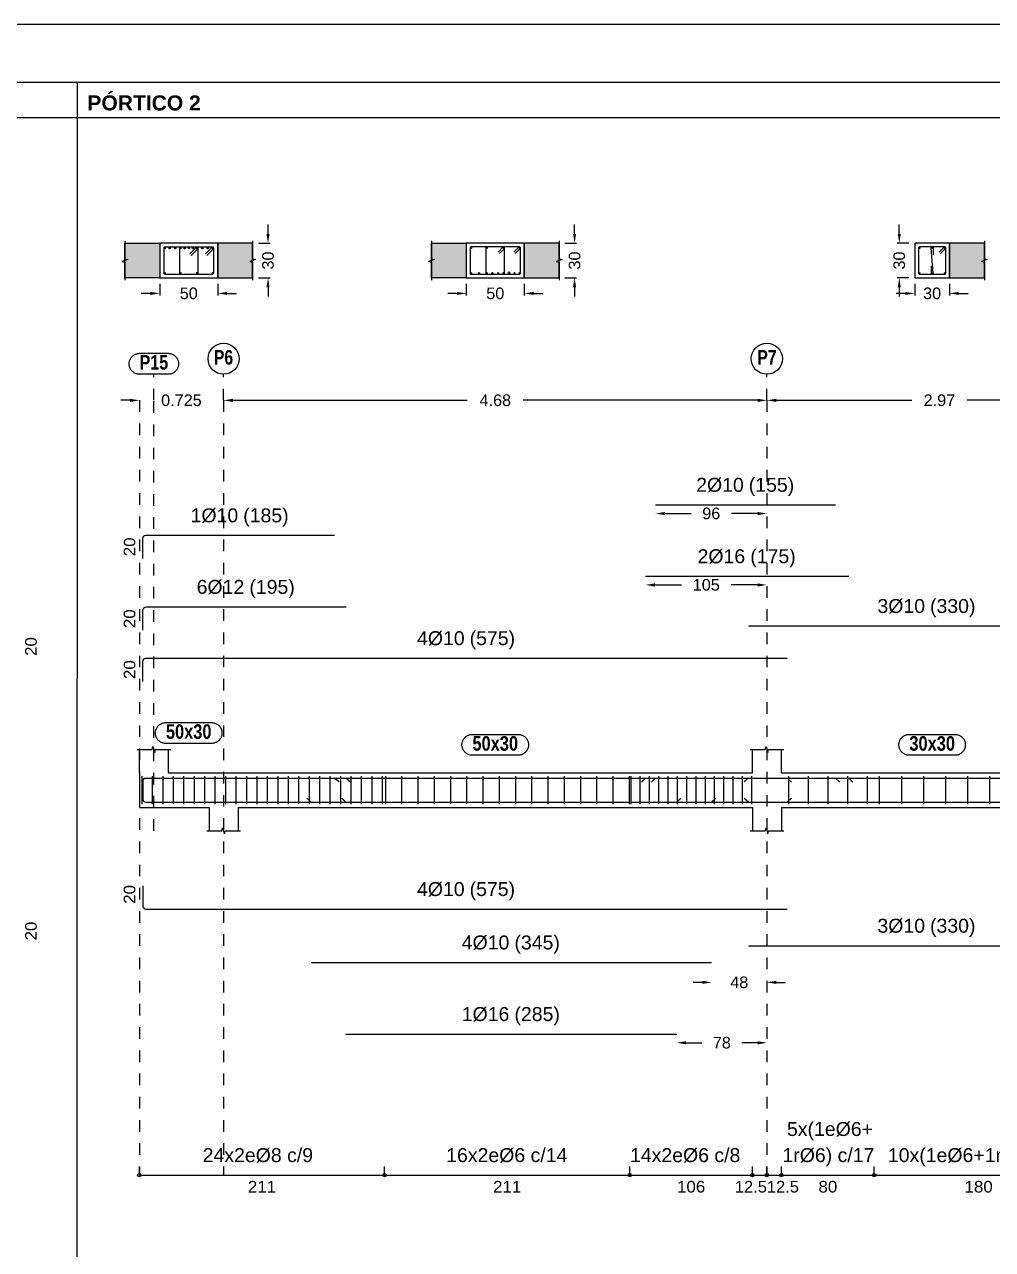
# Model space of a CAD drawing. Extents: x 2455 to 9764, y -806 to 181.
# Drawn here: x 4895.89 to 4904.23, y -489.16 to -478.61 of the extents above; entities that cross this region are included whole.
import ezdxf
from ezdxf.enums import TextEntityAlignment as Align

# ---------------------------------------------------------------- set-up
doc = ezdxf.new("R2010")
doc.units = 0
doc.header["$LTSCALE"] = 0.2
doc.header["$MEASUREMENT"] = 0
doc.linetypes.add('CYPE_RAYAPUNTO', pattern=[0.4125, 0.2025, -0.105, 0, -0.105])
doc.linetypes.add('PUNTOS2', pattern=[0.125, 0, -0.125])
doc.layers.add('01_cartela', color=6, linetype='CONTINUOUS', plot=False)
for name, color, linetype in [('01_cotas', 4, 'CONTINUOUS'), ('01_parcela', 7, 'CONTINUOUS'), ('01_primera', 5, 'CONTINUOUS'), ('01_texto cartela', 4, 'CONTINUOUS'), ('ALZ_CONT_NUDOS', 5, 'CONTINUOUS'), ('ALZ_CONT_VIG_HORMIGON', 5, 'CONTINUOUS'), ('ALZ_COT_COT_LIN_APOYOS', 120, 'CYPE_RAYAPUNTO'), ('ALZ_REF_REF_REFERENCIA', 3, 'CONTINUOUS'), ('ALZ_REF_TEXTO_REF_NOMBRE', 3, 'CONTINUOUS'), ('ARM_LONGITUDINAL_Ø10', 4, 'CONTINUOUS'), ('ARM_LONGITUDINAL_Ø12', 4, 'CONTINUOUS'), ('ARM_LONGITUDINAL_Ø16', 4, 'CONTINUOUS'), ('ARM_TRANSVERSAL_Ø6', 4, 'CONTINUOUS'), ('ARM_TRANSVERSAL_Ø8', 4, 'CONTINUOUS'), ('SEC_CONT_FORJADOS_SECCION', 8, 'CONTINUOUS'), ('SEC_CONT_VIG_HORMIGON_SECCION', 2, 'CONTINUOUS'), ('UNI_CORTANTES', 3, 'CONTINUOUS')]:
    doc.layers.add(name, color=color, linetype=linetype)
doc.layers.add('VIG_CARAS', color=5, linetype='CONTINUOUS', lineweight=9)
doc.styles.add('BERNARDO', font='GOTHICB.TTF')
doc.styles.add('CYPETXT_0.15', font='arial.ttf', dxfattribs={"height": 0.1})
doc.styles.add('Estilo1', font='swissel.ttf')
doc.styles.add('NIEVES2', font='sanss___.ttf')
doc.styles.add('NIEVES3', font='swisseb.ttf')
doc.styles.add('ROMANS', font='romans')
doc.dimstyles.new('DECIMAL-50', dxfattribs={"dimtxt": 0.08, "dimasz": 0.15, "dimexe": 0.05, "dimexo": 0.05, "dimgap": 0.09, "dimtad": 0, "dimzin": 0, "dimdsep": 46, "dimtxsty": 'ROMANS', "dimblk": 'DOTSMALL', "dimcen": 0.09, "dimclrt": 7, "dimadec": 0, "dimazin": 0, "dimtfac": 1.38, "dimtix": 1, "dimtofl": 0, "dimtmove": 2, "dimatfit": 3, "dimldrblk": 'OBLIQUE', "dimfxl": 1, "dimtolj": 1, "dimtzin": 0, "dimarcsym": 0})

# ---------------------------------------------------------------- blocks, each defined once
blk = doc.blocks.new('*D587')
at = {"layer": '01_cotas', "color": 0, "linetype": 'PUNTOS2', "lineweight": -2, "transparency": 16777216}
for p, q in [((4897.056, -480.846), (4897.056, -480.979)), ((4897.556, -480.846), (4897.556, -480.979))]:
    blk.add_line(p, q, dxfattribs=at)
at = {"layer": '01_cotas', "color": 0, "lineweight": -2, "transparency": 16777216}
for p, q in [((4896.976, -480.929), (4896.896, -480.929)), ((4897.636, -480.929), (4897.716, -480.929))]:
    blk.add_line(p, q, dxfattribs=at)
at = {"layer": '01_cotas', "color": 0, "transparency": 16777216}
for points in [[(4896.976, -480.916), (4896.976, -480.942), (4897.056, -480.929)], [(4897.636, -480.916), (4897.636, -480.942), (4897.556, -480.929)]]:
    blk.add_solid(points, dxfattribs=at)
at = {"layer": '01_cotas', "color": 5, "transparency": 16777216, "insert": (4897.306, -480.929), "char_height": 0.1, "attachment_point": 5, "style": 'Estilo1'}
blk.add_mtext('\\A1;50', dxfattribs=at)
blk = doc.blocks.new('*D588')
at = {"layer": '01_cotas', "color": 0, "lineweight": -2, "transparency": 16777216}
for p, q in [((4897.989, -480.416), (4897.989, -480.336)), ((4897.989, -480.876), (4897.989, -480.956))]:
    blk.add_line(p, q, dxfattribs=at)
at = {"layer": '01_cotas', "color": 0, "linetype": 'PUNTOS2', "lineweight": -2, "transparency": 16777216}
for p, q in [((4897.906, -480.496), (4898.039, -480.496)), ((4897.906, -480.796), (4898.039, -480.796))]:
    blk.add_line(p, q, dxfattribs=at)
at = {"layer": '01_cotas', "color": 0, "transparency": 16777216}
for points in [[(4897.975, -480.416), (4898.002, -480.416), (4897.989, -480.496)], [(4897.975, -480.876), (4898.002, -480.876), (4897.989, -480.796)]]:
    blk.add_solid(points, dxfattribs=at)
at = {"layer": '01_cotas', "color": 5, "transparency": 16777216, "insert": (4897.989, -480.646), "char_height": 0.1, "attachment_point": 5, "rotation": 90, "style": 'Estilo1'}
blk.add_mtext('\\A1;30', dxfattribs=at)
blk = doc.blocks.new('*D589')
at = {"layer": '01_cotas', "color": 0, "linetype": 'PUNTOS2', "lineweight": -2, "transparency": 16777216}
for p, q in [((4899.696, -480.846), (4899.696, -480.979)), ((4900.196, -480.846), (4900.196, -480.979))]:
    blk.add_line(p, q, dxfattribs=at)
at = {"layer": '01_cotas', "color": 0, "lineweight": -2, "transparency": 16777216}
for p, q in [((4899.616, -480.929), (4899.536, -480.929)), ((4900.276, -480.929), (4900.356, -480.929))]:
    blk.add_line(p, q, dxfattribs=at)
at = {"layer": '01_cotas', "color": 0, "transparency": 16777216}
for points in [[(4899.616, -480.916), (4899.616, -480.942), (4899.696, -480.929)], [(4900.276, -480.916), (4900.276, -480.942), (4900.196, -480.929)]]:
    blk.add_solid(points, dxfattribs=at)
at = {"layer": '01_cotas', "color": 5, "transparency": 16777216, "insert": (4899.946, -480.929), "char_height": 0.1, "attachment_point": 5, "style": 'Estilo1'}
blk.add_mtext('\\A1;50', dxfattribs=at)
blk = doc.blocks.new('*D590')
at = {"layer": '01_cotas', "color": 0, "lineweight": -2, "transparency": 16777216}
for p, q in [((4900.629, -480.416), (4900.629, -480.336)), ((4900.629, -480.876), (4900.629, -480.956))]:
    blk.add_line(p, q, dxfattribs=at)
at = {"layer": '01_cotas', "color": 0, "linetype": 'PUNTOS2', "lineweight": -2, "transparency": 16777216}
for p, q in [((4900.546, -480.496), (4900.679, -480.496)), ((4900.546, -480.796), (4900.679, -480.796))]:
    blk.add_line(p, q, dxfattribs=at)
at = {"layer": '01_cotas', "color": 0, "transparency": 16777216}
for points in [[(4900.615, -480.416), (4900.642, -480.416), (4900.629, -480.496)], [(4900.615, -480.876), (4900.642, -480.876), (4900.629, -480.796)]]:
    blk.add_solid(points, dxfattribs=at)
at = {"layer": '01_cotas', "color": 5, "transparency": 16777216, "insert": (4900.629, -480.646), "char_height": 0.1, "attachment_point": 5, "rotation": 90, "style": 'Estilo1'}
blk.add_mtext('\\A1;30', dxfattribs=at)
blk = doc.blocks.new('*D591')
at = {"layer": '01_cotas', "color": 0, "linetype": 'PUNTOS2', "lineweight": -2, "transparency": 16777216}
for p, q in [((4903.558, -480.846), (4903.558, -480.979)), ((4903.858, -480.846), (4903.858, -480.979))]:
    blk.add_line(p, q, dxfattribs=at)
at = {"layer": '01_cotas', "color": 0, "lineweight": -2, "transparency": 16777216}
for p, q in [((4903.478, -480.929), (4903.398, -480.929)), ((4903.938, -480.929), (4904.018, -480.929))]:
    blk.add_line(p, q, dxfattribs=at)
at = {"layer": '01_cotas', "color": 0, "transparency": 16777216}
for points in [[(4903.478, -480.916), (4903.478, -480.942), (4903.558, -480.929)], [(4903.938, -480.916), (4903.938, -480.942), (4903.858, -480.929)]]:
    blk.add_solid(points, dxfattribs=at)
at = {"layer": '01_cotas', "color": 5, "transparency": 16777216, "insert": (4903.708, -480.929), "char_height": 0.1, "attachment_point": 5, "style": 'Estilo1'}
blk.add_mtext('\\A1;30', dxfattribs=at)
blk = doc.blocks.new('*D592')
at = {"layer": '01_cotas', "color": 0, "lineweight": -2, "transparency": 16777216}
for p, q in [((4903.425, -480.416), (4903.425, -480.336)), ((4903.425, -480.876), (4903.425, -480.956))]:
    blk.add_line(p, q, dxfattribs=at)
at = {"layer": '01_cotas', "color": 0, "linetype": 'PUNTOS2', "lineweight": -2, "transparency": 16777216}
for p, q in [((4903.508, -480.496), (4903.375, -480.496)), ((4903.508, -480.796), (4903.375, -480.796))]:
    blk.add_line(p, q, dxfattribs=at)
at = {"layer": '01_cotas', "color": 0, "transparency": 16777216}
for points in [[(4903.412, -480.416), (4903.438, -480.416), (4903.425, -480.496)], [(4903.412, -480.876), (4903.438, -480.876), (4903.425, -480.796)]]:
    blk.add_solid(points, dxfattribs=at)
at = {"layer": '01_cotas', "color": 5, "transparency": 16777216, "insert": (4903.425, -480.646), "char_height": 0.1, "attachment_point": 5, "rotation": 90, "style": 'Estilo1'}
blk.add_mtext('\\A1;30', dxfattribs=at)
blk = doc.blocks.new('*D593')
at = {"layer": '01_cotas', "color": 0, "lineweight": -2, "transparency": 16777216}
for p, q in [((4896.801, -481.85), (4896.721, -481.85)), ((4897.686, -481.85), (4897.766, -481.85))]:
    blk.add_line(p, q, dxfattribs=at)
at = {"layer": '01_cotas', "color": 0, "transparency": 16777216}
for points in [[(4896.801, -481.837), (4896.801, -481.864), (4896.881, -481.85)], [(4897.686, -481.837), (4897.686, -481.864), (4897.606, -481.85)]]:
    blk.add_solid(points, dxfattribs=at)
at = {"layer": '01_cotas', "color": 5, "transparency": 16777216, "insert": (4897.243, -481.85), "char_height": 0.1, "attachment_point": 5, "style": 'Estilo1'}
blk.add_mtext('\\A1;0.725', dxfattribs=at)
blk = doc.blocks.new('*D594')
at = {"layer": '01_cotas', "color": 0, "lineweight": -2, "transparency": 16777216}
for p, q in [((4897.686, -481.85), (4899.705, -481.85)), ((4902.205, -481.85), (4900.186, -481.85))]:
    blk.add_line(p, q, dxfattribs=at)
at = {"layer": '01_cotas', "color": 0, "transparency": 16777216}
for points in [[(4897.686, -481.837), (4897.686, -481.864), (4897.606, -481.85)], [(4902.205, -481.837), (4902.205, -481.864), (4902.285, -481.85)]]:
    blk.add_solid(points, dxfattribs=at)
at = {"layer": '01_cotas', "color": 5, "transparency": 16777216, "insert": (4899.946, -481.85), "char_height": 0.1, "attachment_point": 5, "style": 'Estilo1'}
blk.add_mtext('\\A1;4.68', dxfattribs=at)
blk = doc.blocks.new('*D595')
at = {"layer": '01_cotas', "color": 0, "lineweight": -2, "transparency": 16777216}
for p, q in [((4902.365, -481.85), (4903.532, -481.85)), ((4905.176, -481.85), (4904.009, -481.85))]:
    blk.add_line(p, q, dxfattribs=at)
at = {"layer": '01_cotas', "color": 0, "transparency": 16777216}
for points in [[(4902.365, -481.837), (4902.365, -481.864), (4902.285, -481.85)], [(4905.176, -481.837), (4905.176, -481.864), (4905.256, -481.85)]]:
    blk.add_solid(points, dxfattribs=at)
at = {"layer": '01_cotas', "color": 5, "transparency": 16777216, "insert": (4903.771, -481.85), "char_height": 0.1, "attachment_point": 5, "style": 'Estilo1'}
blk.add_mtext('\\A1;2.97', dxfattribs=at)
blk = doc.blocks.new('*D596')
at = {"layer": '01_cotas', "color": 0, "lineweight": -2, "transparency": 16777216}
for p, q in [((4901.32, -483.44), (4901.549, -483.44)), ((4902.205, -483.44), (4901.977, -483.44))]:
    blk.add_line(p, q, dxfattribs=at)
at = {"layer": '01_cotas', "color": 0, "transparency": 16777216}
for points in [[(4901.32, -483.427), (4901.32, -483.454), (4901.24, -483.44)], [(4902.205, -483.427), (4902.205, -483.454), (4902.285, -483.44)]]:
    blk.add_solid(points, dxfattribs=at)
at = {"layer": '01_cotas', "color": 5, "transparency": 16777216, "insert": (4901.763, -483.44), "char_height": 0.1, "attachment_point": 5, "style": 'Estilo1'}
blk.add_mtext('\\A1;105', dxfattribs=at)
blk = doc.blocks.new('*D597')
at = {"layer": '01_cotas', "color": 0, "lineweight": -2, "transparency": 16777216}
for p, q in [((4901.407, -482.825), (4901.632, -482.825)), ((4902.205, -482.825), (4901.98, -482.825))]:
    blk.add_line(p, q, dxfattribs=at)
at = {"layer": '01_cotas', "color": 0, "transparency": 16777216}
for points in [[(4901.407, -482.812), (4901.407, -482.839), (4901.327, -482.825)], [(4902.205, -482.812), (4902.205, -482.839), (4902.285, -482.825)]]:
    blk.add_solid(points, dxfattribs=at)
at = {"layer": '01_cotas', "color": 5, "transparency": 16777216, "insert": (4901.806, -482.825), "char_height": 0.1, "attachment_point": 5, "style": 'Estilo1'}
blk.add_mtext('\\A1;96', dxfattribs=at)
blk = doc.blocks.new('*D598')
at = {"layer": '01_cotas', "color": 0, "lineweight": -2, "transparency": 16777216}
for p, q in [((4901.729, -486.864), (4901.649, -486.864)), ((4902.365, -486.864), (4902.445, -486.864))]:
    blk.add_line(p, q, dxfattribs=at)
at = {"layer": '01_cotas', "color": 0, "transparency": 16777216}
for points in [[(4901.729, -486.85), (4901.729, -486.877), (4901.809, -486.864)], [(4902.365, -486.85), (4902.365, -486.877), (4902.285, -486.864)]]:
    blk.add_solid(points, dxfattribs=at)
at = {"layer": '01_cotas', "color": 5, "transparency": 16777216, "insert": (4902.047, -486.864), "char_height": 0.1, "attachment_point": 5, "style": 'Estilo1'}
blk.add_mtext('\\A1;48', dxfattribs=at)
blk = doc.blocks.new('*D599')
at = {"layer": '01_cotas', "color": 0, "lineweight": -2, "transparency": 16777216}
for p, q in [((4901.589, -487.384), (4901.725, -487.384)), ((4902.205, -487.384), (4902.069, -487.384))]:
    blk.add_line(p, q, dxfattribs=at)
at = {"layer": '01_cotas', "color": 0, "transparency": 16777216}
for points in [[(4901.589, -487.371), (4901.589, -487.398), (4901.509, -487.384)], [(4902.205, -487.371), (4902.205, -487.398), (4902.285, -487.384)]]:
    blk.add_solid(points, dxfattribs=at)
at = {"layer": '01_cotas', "color": 5, "transparency": 16777216, "insert": (4901.897, -487.384), "char_height": 0.1, "attachment_point": 5, "style": 'Estilo1'}
blk.add_mtext('\\A1;78', dxfattribs=at)

msp = doc.modelspace()

# ---------------------------------------------------------------- hatches: boundary and pattern name
at = {"layer": 'SEC_CONT_FORJADOS_SECCION', "true_color": 0xdad7d3}
for points in [[(4896.756, -480.496), (4897.056, -480.496), (4897.056, -480.796), (4896.756, -480.796)], [(4897.856, -480.496), (4897.556, -480.496), (4897.556, -480.796), (4897.856, -480.796)], [(4899.396, -480.496), (4899.696, -480.496), (4899.696, -480.796), (4899.396, -480.796)], [(4900.496, -480.496), (4900.196, -480.496), (4900.196, -480.796), (4900.496, -480.796)], [(4904.158, -480.496), (4903.858, -480.496), (4903.858, -480.796), (4904.158, -480.796)]]:
    msp.add_hatch(color=254, dxfattribs=at).paths.add_polyline_path(points)

# ---------------------------------------------------------------- linework, layer by layer
at = {"layer": '01_cartela', "color": 3}
msp.add_lwpolyline([(4886.819, -478.613), (4886.819, -500.148), (4917.457, -500.148), (4917.457, -478.613)], close=True, dxfattribs=at)
at = {"layer": '01_parcela', "color": 7, "ltscale": 2.5}
for p, q in [((4910.183, -479.113), (4887.319, -479.113)), ((4896.344, -479.113), (4896.343, -489.38))]:
    msp.add_line(p, q, dxfattribs=at)
at = {"layer": '01_primera', "ltscale": 2.5}
msp.add_line((4887.319, -479.415), (4910.183, -479.415), dxfattribs=at)
at = {"layer": 'ALZ_CONT_NUDOS'}
for p, q in [((4896.881, -485.058), (4896.881, -484.858)), ((4897.131, -485.058), (4897.131, -484.858)), ((4902.16, -485.058), (4902.16, -484.858)), ((4902.41, -485.058), (4902.41, -484.858)), ((4897.481, -485.358), (4897.481, -485.558)), ((4897.731, -485.358), (4897.731, -485.558)), ((4902.16, -485.358), (4902.16, -485.558)), ((4902.41, -485.358), (4902.41, -485.558))]:
    msp.add_line(p, q, dxfattribs=at)
for points in [[(4896.861, -484.858), (4896.991, -484.858), (4896.998, -484.833), (4897.013, -484.883), (4897.021, -484.858), (4897.151, -484.858)], [(4902.14, -484.858), (4902.27, -484.858), (4902.278, -484.833), (4902.293, -484.883), (4902.3, -484.858), (4902.43, -484.858)], [(4896.881, -485.058), (4896.881, -485.358), (4897.131, -485.358)], [(4897.481, -485.058), (4897.731, -485.058)], [(4897.461, -485.558), (4897.591, -485.558), (4897.598, -485.533), (4897.613, -485.583), (4897.621, -485.558), (4897.751, -485.558)], [(4902.14, -485.558), (4902.27, -485.558), (4902.278, -485.533), (4902.293, -485.583), (4902.3, -485.558), (4902.43, -485.558)]]:
    msp.add_lwpolyline(points, dxfattribs=at)
at = {"layer": 'ALZ_CONT_VIG_HORMIGON'}
for p, q in [((4897.131, -485.058), (4897.481, -485.058)), ((4897.731, -485.058), (4902.16, -485.058)), ((4902.41, -485.058), (4905.006, -485.058)), ((4897.131, -485.358), (4897.481, -485.358)), ((4897.731, -485.358), (4902.16, -485.358)), ((4902.41, -485.358), (4905.006, -485.358))]:
    msp.add_line(p, q, dxfattribs=at)
at = {"layer": 'ALZ_COT_COT_LIN_APOYOS'}
for p, q in [((4897.006, -481.85), (4897.006, -481.625)), ((4897.606, -481.85), (4897.606, -481.625)), ((4902.285, -481.85), (4902.285, -481.625)), ((4896.881, -481.85), (4896.881, -488.524)), ((4897.006, -485.558), (4897.006, -481.85)), ((4897.606, -481.85), (4897.606, -488.524)), ((4902.285, -481.85), (4902.285, -488.524))]:
    msp.add_line(p, q, dxfattribs=at)
at = {"layer": 'ALZ_REF_REF_REFERENCIA'}
msp.add_lwpolyline([(4897.129, -481.445), (4897.135, -481.446), (4897.141, -481.446), (4897.147, -481.447), (4897.152, -481.449), (4897.158, -481.45), (4897.164, -481.453), (4897.169, -481.455), (4897.175, -481.458), (4897.18, -481.461), (4897.184, -481.465), (4897.189, -481.469), (4897.193, -481.473), (4897.197, -481.477), (4897.201, -481.482), (4897.204, -481.487), (4897.208, -481.492), (4897.21, -481.498), (4897.213, -481.503), (4897.215, -481.509), (4897.216, -481.515), (4897.217, -481.521), (4897.218, -481.526), (4897.219, -481.532), (4897.219, -481.539), (4897.218, -481.545), (4897.217, -481.55), (4897.216, -481.556), (4897.215, -481.562), (4897.213, -481.568), (4897.21, -481.573), (4897.208, -481.579), (4897.204, -481.584), (4897.201, -481.589), (4897.197, -481.594), (4897.193, -481.598), (4897.189, -481.602), (4897.184, -481.606), (4897.18, -481.61), (4897.175, -481.613), (4897.169, -481.616), (4897.164, -481.618), (4897.158, -481.621), (4897.152, -481.622), (4897.147, -481.624), (4897.141, -481.625), (4897.135, -481.625), (4897.129, -481.625), (4896.883, -481.625), (4896.877, -481.625), (4896.871, -481.625), (4896.865, -481.624), (4896.859, -481.622), (4896.853, -481.621), (4896.848, -481.618), (4896.842, -481.616), (4896.837, -481.613), (4896.832, -481.61), (4896.827, -481.606), (4896.822, -481.602), (4896.818, -481.598), (4896.814, -481.594), (4896.81, -481.589), (4896.807, -481.584), (4896.804, -481.579), (4896.801, -481.573), (4896.799, -481.568), (4896.797, -481.562), (4896.795, -481.556), (4896.794, -481.55), (4896.793, -481.545), (4896.793, -481.539), (4896.793, -481.532), (4896.793, -481.526), (4896.794, -481.521), (4896.795, -481.515), (4896.797, -481.509), (4896.799, -481.503), (4896.801, -481.498), (4896.804, -481.492), (4896.807, -481.487), (4896.81, -481.482), (4896.814, -481.477), (4896.818, -481.473), (4896.822, -481.469), (4896.827, -481.465), (4896.832, -481.461), (4896.837, -481.458), (4896.842, -481.455), (4896.848, -481.453), (4896.853, -481.45), (4896.859, -481.449), (4896.865, -481.447), (4896.871, -481.446), (4896.877, -481.446), (4896.883, -481.445), (4897.129, -481.445)], close=True, dxfattribs=at)
for centre in [(4897.606, -481.492), (4902.285, -481.492)]:
    msp.add_circle(centre, 0.134, dxfattribs=at)
at = {"layer": 'ALZ_REF_TEXTO_REF_NOMBRE', "color": 5}
for points in [[(4897.502, -484.626), (4897.508, -484.626), (4897.514, -484.627), (4897.52, -484.628), (4897.526, -484.629), (4897.532, -484.631), (4897.537, -484.633), (4897.543, -484.636), (4897.548, -484.639), (4897.553, -484.642), (4897.558, -484.646), (4897.562, -484.649), (4897.567, -484.654), (4897.571, -484.658), (4897.575, -484.663), (4897.578, -484.668), (4897.581, -484.673), (4897.584, -484.678), (4897.586, -484.684), (4897.588, -484.69), (4897.59, -484.695), (4897.591, -484.701), (4897.592, -484.707), (4897.592, -484.713), (4897.592, -484.719), (4897.592, -484.725), (4897.591, -484.731), (4897.59, -484.737), (4897.588, -484.743), (4897.586, -484.749), (4897.584, -484.754), (4897.581, -484.759), (4897.578, -484.765), (4897.575, -484.77), (4897.571, -484.774), (4897.567, -484.779), (4897.562, -484.783), (4897.558, -484.787), (4897.553, -484.79), (4897.548, -484.794), (4897.543, -484.797), (4897.537, -484.799), (4897.532, -484.801), (4897.526, -484.803), (4897.52, -484.804), (4897.514, -484.805), (4897.508, -484.806), (4897.502, -484.806), (4897.109, -484.806), (4897.103, -484.806), (4897.097, -484.805), (4897.091, -484.804), (4897.085, -484.803), (4897.08, -484.801), (4897.074, -484.799), (4897.069, -484.797), (4897.063, -484.794), (4897.058, -484.79), (4897.053, -484.787), (4897.049, -484.783), (4897.044, -484.779), (4897.04, -484.774), (4897.037, -484.77), (4897.033, -484.765), (4897.03, -484.759), (4897.027, -484.754), (4897.025, -484.749), (4897.023, -484.743), (4897.022, -484.737), (4897.02, -484.731), (4897.02, -484.725), (4897.019, -484.719), (4897.019, -484.713), (4897.02, -484.707), (4897.02, -484.701), (4897.022, -484.695), (4897.023, -484.69), (4897.025, -484.684), (4897.027, -484.678), (4897.03, -484.673), (4897.033, -484.668), (4897.037, -484.663), (4897.04, -484.658), (4897.044, -484.654), (4897.049, -484.649), (4897.053, -484.646), (4897.058, -484.642), (4897.063, -484.639), (4897.069, -484.636), (4897.074, -484.633), (4897.08, -484.631), (4897.085, -484.629), (4897.091, -484.628), (4897.097, -484.627), (4897.103, -484.626), (4897.109, -484.626), (4897.502, -484.626)], [(4900.142, -484.728), (4900.148, -484.728), (4900.154, -484.728), (4900.16, -484.729), (4900.166, -484.731), (4900.172, -484.733), (4900.177, -484.735), (4900.183, -484.737), (4900.188, -484.74), (4900.193, -484.743), (4900.198, -484.747), (4900.202, -484.751), (4900.207, -484.755), (4900.211, -484.759), (4900.214, -484.764), (4900.218, -484.769), (4900.221, -484.774), (4900.224, -484.78), (4900.226, -484.785), (4900.228, -484.791), (4900.23, -484.797), (4900.231, -484.803), (4900.232, -484.809), (4900.232, -484.815), (4900.232, -484.821), (4900.232, -484.827), (4900.231, -484.833), (4900.23, -484.838), (4900.228, -484.844), (4900.226, -484.85), (4900.224, -484.855), (4900.221, -484.861), (4900.218, -484.866), (4900.214, -484.871), (4900.211, -484.876), (4900.207, -484.88), (4900.202, -484.884), (4900.198, -484.888), (4900.193, -484.892), (4900.188, -484.895), (4900.183, -484.898), (4900.177, -484.9), (4900.172, -484.903), (4900.166, -484.904), (4900.16, -484.906), (4900.154, -484.907), (4900.148, -484.907), (4900.142, -484.908), (4899.749, -484.908), (4899.743, -484.907), (4899.737, -484.907), (4899.731, -484.906), (4899.725, -484.904), (4899.72, -484.903), (4899.714, -484.9), (4899.708, -484.898), (4899.703, -484.895), (4899.698, -484.892), (4899.693, -484.888), (4899.689, -484.884), (4899.684, -484.88), (4899.68, -484.876), (4899.677, -484.871), (4899.673, -484.866), (4899.67, -484.861), (4899.667, -484.855), (4899.665, -484.85), (4899.663, -484.844), (4899.661, -484.838), (4899.66, -484.833), (4899.659, -484.827), (4899.659, -484.821), (4899.659, -484.815), (4899.659, -484.809), (4899.66, -484.803), (4899.661, -484.797), (4899.663, -484.791), (4899.665, -484.785), (4899.667, -484.78), (4899.67, -484.774), (4899.673, -484.769), (4899.677, -484.764), (4899.68, -484.759), (4899.684, -484.755), (4899.689, -484.751), (4899.693, -484.747), (4899.698, -484.743), (4899.703, -484.74), (4899.708, -484.737), (4899.714, -484.735), (4899.72, -484.733), (4899.725, -484.731), (4899.731, -484.729), (4899.737, -484.728), (4899.743, -484.728), (4899.749, -484.728), (4900.142, -484.728)], [(4903.905, -484.728), (4903.911, -484.728), (4903.917, -484.728), (4903.922, -484.729), (4903.928, -484.731), (4903.934, -484.733), (4903.94, -484.735), (4903.945, -484.737), (4903.95, -484.74), (4903.955, -484.743), (4903.96, -484.747), (4903.965, -484.751), (4903.969, -484.755), (4903.973, -484.759), (4903.977, -484.764), (4903.98, -484.769), (4903.983, -484.774), (4903.986, -484.78), (4903.989, -484.785), (4903.991, -484.791), (4903.992, -484.797), (4903.993, -484.803), (4903.994, -484.809), (4903.994, -484.815), (4903.994, -484.821), (4903.994, -484.827), (4903.993, -484.833), (4903.992, -484.838), (4903.991, -484.844), (4903.989, -484.85), (4903.986, -484.855), (4903.983, -484.861), (4903.98, -484.866), (4903.977, -484.871), (4903.973, -484.876), (4903.969, -484.88), (4903.965, -484.884), (4903.96, -484.888), (4903.955, -484.892), (4903.95, -484.895), (4903.945, -484.898), (4903.94, -484.9), (4903.934, -484.903), (4903.928, -484.904), (4903.922, -484.906), (4903.917, -484.907), (4903.911, -484.907), (4903.905, -484.908), (4903.512, -484.908), (4903.506, -484.907), (4903.5, -484.907), (4903.494, -484.906), (4903.488, -484.904), (4903.482, -484.903), (4903.476, -484.9), (4903.471, -484.898), (4903.466, -484.895), (4903.461, -484.892), (4903.456, -484.888), (4903.451, -484.884), (4903.447, -484.88), (4903.443, -484.876), (4903.439, -484.871), (4903.436, -484.866), (4903.433, -484.861), (4903.43, -484.855), (4903.428, -484.85), (4903.426, -484.844), (4903.424, -484.838), (4903.423, -484.833), (4903.422, -484.827), (4903.422, -484.821), (4903.422, -484.815), (4903.422, -484.809), (4903.423, -484.803), (4903.424, -484.797), (4903.426, -484.791), (4903.428, -484.785), (4903.43, -484.78), (4903.433, -484.774), (4903.436, -484.769), (4903.439, -484.764), (4903.443, -484.759), (4903.447, -484.755), (4903.451, -484.751), (4903.456, -484.747), (4903.461, -484.743), (4903.466, -484.74), (4903.471, -484.737), (4903.476, -484.735), (4903.482, -484.733), (4903.488, -484.731), (4903.494, -484.729), (4903.5, -484.728), (4903.506, -484.728), (4903.512, -484.728), (4903.905, -484.728)]]:
    msp.add_lwpolyline(points, close=True, dxfattribs=at)
at = {"layer": 'ARM_LONGITUDINAL_Ø10'}
for p, q in [((4898.561, -485.104), (4898.6, -485.134)), ((4901.327, -485.104), (4901.292, -485.139)), ((4902.126, -485.104), (4902.088, -485.137)), ((4902.461, -485.104), (4902.497, -485.138)), ((4902.877, -485.104), (4902.912, -485.139)), ((4898.359, -485.312), (4898.323, -485.276)), ((4901.809, -485.312), (4901.844, -485.276)), ((4902.126, -485.312), (4902.088, -485.279)), ((4902.461, -485.312), (4902.497, -485.278))]:
    msp.add_line(p, q, dxfattribs=at)
for points in [[(4901.327, -482.75), (4902.877, -482.75)], [(4896.911, -483.213), (4896.911, -483.038), (4896.913, -483.029), (4896.918, -483.021), (4896.926, -483.015), (4896.936, -483.013), (4898.561, -483.013)], [(4902.126, -483.794), (4905.201, -483.794), (4905.21, -483.796), (4905.218, -483.802), (4905.224, -483.81), (4905.226, -483.819), (4905.226, -483.994)], [(4896.911, -484.271), (4896.911, -484.096), (4896.913, -484.087), (4896.918, -484.079), (4896.926, -484.073), (4896.936, -484.071), (4902.461, -484.071)], [(4896.911, -485.304), (4896.911, -485.129), (4896.913, -485.119), (4896.918, -485.111), (4896.926, -485.105), (4896.936, -485.104), (4902.461, -485.104)], [(4896.911, -485.304), (4896.911, -485.129), (4896.913, -485.119), (4896.918, -485.111), (4896.926, -485.105), (4896.936, -485.104), (4898.561, -485.104)], [(4896.911, -485.112), (4896.911, -485.287), (4896.913, -485.296), (4896.918, -485.304), (4896.926, -485.31), (4896.936, -485.312), (4902.461, -485.312)], [(4901.327, -485.104), (4902.877, -485.104)], [(4902.126, -485.104), (4905.201, -485.104), (4905.21, -485.105), (4905.218, -485.111), (4905.224, -485.119), (4905.226, -485.129), (4905.226, -485.304)], [(4902.126, -485.312), (4905.201, -485.312), (4905.21, -485.31), (4905.218, -485.304), (4905.224, -485.296), (4905.226, -485.287), (4905.226, -485.112)], [(4898.359, -485.312), (4901.809, -485.312)], [(4896.911, -486.033), (4896.911, -486.208), (4896.913, -486.217), (4896.918, -486.225), (4896.926, -486.231), (4896.936, -486.233), (4902.461, -486.233)], [(4902.126, -486.549), (4905.201, -486.549), (4905.21, -486.547), (4905.218, -486.541), (4905.224, -486.533), (4905.226, -486.524), (4905.226, -486.349)], [(4898.359, -486.693), (4901.809, -486.693)]]:
    msp.add_lwpolyline(points, dxfattribs=at)
for centre in [(4897.099, -480.539), (4897.234, -480.539), (4897.306, -480.539), (4897.378, -480.539), (4897.513, -480.539), (4899.737, -480.537), (4899.873, -480.537), (4900.018, -480.537), (4900.155, -480.537), (4903.599, -480.537), (4903.708, -480.537), (4903.817, -480.537), (4897.099, -480.753), (4897.234, -480.753), (4897.378, -480.753), (4897.513, -480.753), (4899.737, -480.755), (4899.805, -480.755), (4899.873, -480.755), (4899.921, -480.755), (4899.97, -480.755), (4900.018, -480.755), (4900.111, -480.755), (4900.155, -480.755), (4903.599, -480.755), (4903.708, -480.755), (4903.817, -480.755)]:
    msp.add_circle(centre, 0.005, dxfattribs=at)
at = {"layer": 'ARM_LONGITUDINAL_Ø12'}
msp.add_line((4898.661, -485.104), (4898.7, -485.135), dxfattribs=at)
for points in [[(4896.911, -483.829), (4896.911, -483.659), (4896.913, -483.648), (4896.919, -483.638), (4896.929, -483.632), (4896.941, -483.629), (4898.661, -483.629)], [(4896.911, -485.304), (4896.911, -485.134), (4896.913, -485.122), (4896.919, -485.112), (4896.929, -485.106), (4896.941, -485.104), (4898.661, -485.104)]]:
    msp.add_lwpolyline(points, dxfattribs=at)
for centre in [(4897.143, -480.54), (4897.189, -480.54), (4897.27, -480.54), (4897.342, -480.54), (4897.422, -480.54), (4897.468, -480.54)]:
    msp.add_circle(centre, 0.006, dxfattribs=at)
at = {"layer": 'ARM_LONGITUDINAL_Ø16'}
for p, q in [((4901.24, -485.104), (4901.205, -485.139)), ((4902.99, -485.104), (4903.025, -485.139)), ((4898.659, -485.312), (4898.623, -485.276)), ((4901.509, -485.312), (4901.544, -485.276))]:
    msp.add_line(p, q, dxfattribs=at)
for points in [[(4901.24, -483.365), (4902.99, -483.365)], [(4901.24, -485.104), (4902.99, -485.104)], [(4898.659, -485.312), (4901.509, -485.312)], [(4898.659, -487.309), (4901.509, -487.309)]]:
    msp.add_lwpolyline(points, dxfattribs=at)
msp.add_circle((4900.064, -480.752), 0.008, dxfattribs=at)
at = {"layer": 'ARM_TRANSVERSAL_Ø6'}
for p, q in [((4898.999, -485.088), (4898.999, -485.328)), ((4899.139, -485.088), (4899.139, -485.328)), ((4899.279, -485.088), (4899.279, -485.328)), ((4899.419, -485.088), (4899.419, -485.328)), ((4899.559, -485.088), (4899.559, -485.328)), ((4899.699, -485.088), (4899.699, -485.328)), ((4899.839, -485.088), (4899.839, -485.328)), ((4899.979, -485.088), (4899.979, -485.328)), ((4900.119, -485.088), (4900.119, -485.328)), ((4900.259, -485.088), (4900.259, -485.328)), ((4900.399, -485.088), (4900.399, -485.328)), ((4900.539, -485.088), (4900.539, -485.328)), ((4900.679, -485.088), (4900.679, -485.328)), ((4900.819, -485.088), (4900.819, -485.328)), ((4900.959, -485.088), (4900.959, -485.328)), ((4901.099, -485.088), (4901.099, -485.328)), ((4901.112, -485.088), (4901.112, -485.328)), ((4901.192, -485.088), (4901.192, -485.328)), ((4901.272, -485.088), (4901.272, -485.328)), ((4901.352, -485.088), (4901.352, -485.328)), ((4901.432, -485.088), (4901.432, -485.328)), ((4901.512, -485.088), (4901.512, -485.328)), ((4901.592, -485.088), (4901.592, -485.328)), ((4901.672, -485.088), (4901.672, -485.328)), ((4901.752, -485.088), (4901.752, -485.328)), ((4901.832, -485.088), (4901.832, -485.328)), ((4901.912, -485.088), (4901.912, -485.328)), ((4901.992, -485.088), (4901.992, -485.328)), ((4902.072, -485.088), (4902.072, -485.328)), ((4902.152, -485.088), (4902.152, -485.328)), ((4902.47, -485.088), (4902.47, -485.328)), ((4902.64, -485.088), (4902.64, -485.328)), ((4902.81, -485.088), (4902.81, -485.328)), ((4902.98, -485.088), (4902.98, -485.328)), ((4903.15, -485.088), (4903.15, -485.328)), ((4903.253, -485.088), (4903.253, -485.328)), ((4903.443, -485.088), (4903.443, -485.328)), ((4903.633, -485.088), (4903.633, -485.328)), ((4903.823, -485.088), (4903.823, -485.328)), ((4904.013, -485.088), (4904.013, -485.328)), ((4904.203, -485.088), (4904.203, -485.328))]:
    msp.add_line(p, q, dxfattribs=at)
for points in [[(4900.118, -480.585), (4900.16, -480.543), (4900.161, -480.541), (4900.162, -480.54), (4900.162, -480.538), (4900.163, -480.537), (4900.162, -480.535), (4900.162, -480.534), (4900.161, -480.532), (4900.16, -480.531), (4900.159, -480.53), (4900.158, -480.53), (4900.156, -480.529), (4900.155, -480.529), (4899.737, -480.529), (4899.733, -480.53), (4899.731, -480.531), (4899.729, -480.534), (4899.729, -480.537), (4899.729, -480.755), (4899.729, -480.758), (4899.731, -480.761), (4899.733, -480.762), (4899.737, -480.763), (4900.155, -480.763), (4900.158, -480.762), (4900.16, -480.761), (4900.162, -480.758), (4900.163, -480.755), (4900.163, -480.537), (4900.162, -480.535), (4900.162, -480.534), (4900.161, -480.532), (4900.16, -480.531), (4900.159, -480.53), (4900.158, -480.53), (4900.156, -480.529), (4900.155, -480.529), (4900.153, -480.529), (4900.152, -480.529), (4900.151, -480.53), (4900.15, -480.53), (4900.149, -480.531), (4900.106, -480.574)], [(4899.981, -480.585), (4900.024, -480.543), (4900.025, -480.541), (4900.025, -480.54), (4900.026, -480.538), (4900.026, -480.537), (4900.026, -480.535), (4900.025, -480.534), (4900.025, -480.532), (4900.024, -480.531), (4900.022, -480.53), (4900.021, -480.53), (4900.019, -480.529), (4900.018, -480.529), (4899.873, -480.529), (4899.87, -480.53), (4899.868, -480.531), (4899.866, -480.534), (4899.865, -480.537), (4899.865, -480.755), (4899.866, -480.758), (4899.868, -480.761), (4899.87, -480.762), (4899.873, -480.763), (4900.018, -480.763), (4900.021, -480.762), (4900.024, -480.761), (4900.025, -480.758), (4900.026, -480.755), (4900.026, -480.537), (4900.026, -480.535), (4900.025, -480.534), (4900.025, -480.532), (4900.024, -480.531), (4900.022, -480.53), (4900.021, -480.53), (4900.019, -480.529), (4900.018, -480.529), (4900.016, -480.529), (4900.015, -480.53), (4900.013, -480.53), (4900.012, -480.531), (4899.97, -480.574)], [(4903.78, -480.585), (4903.823, -480.543), (4903.824, -480.541), (4903.824, -480.54), (4903.825, -480.538), (4903.825, -480.537), (4903.825, -480.535), (4903.824, -480.534), (4903.824, -480.532), (4903.823, -480.531), (4903.821, -480.53), (4903.82, -480.53), (4903.819, -480.529), (4903.817, -480.529), (4903.599, -480.529), (4903.596, -480.53), (4903.593, -480.531), (4903.592, -480.534), (4903.591, -480.537), (4903.591, -480.755), (4903.592, -480.758), (4903.593, -480.761), (4903.596, -480.762), (4903.599, -480.763), (4903.817, -480.763), (4903.82, -480.762), (4903.823, -480.761), (4903.824, -480.758), (4903.825, -480.755), (4903.825, -480.537), (4903.825, -480.535), (4903.824, -480.534), (4903.824, -480.532), (4903.823, -480.531), (4903.821, -480.53), (4903.82, -480.53), (4903.819, -480.529), (4903.817, -480.529), (4903.815, -480.529), (4903.814, -480.53), (4903.813, -480.53), (4903.811, -480.531), (4903.769, -480.574)], [(4903.7, -480.695), (4903.7, -480.755), (4903.7, -480.757), (4903.701, -480.758), (4903.702, -480.76), (4903.703, -480.761), (4903.705, -480.762), (4903.706, -480.763), (4903.708, -480.763), (4903.71, -480.763), (4903.712, -480.762), (4903.713, -480.761), (4903.714, -480.76), (4903.715, -480.758), (4903.716, -480.757), (4903.716, -480.755), (4903.7, -480.537), (4903.7, -480.535), (4903.701, -480.533), (4903.702, -480.532), (4903.703, -480.531), (4903.705, -480.53), (4903.706, -480.529), (4903.708, -480.529), (4903.71, -480.529), (4903.712, -480.53), (4903.713, -480.531), (4903.714, -480.532), (4903.715, -480.533), (4903.716, -480.535), (4903.716, -480.537), (4903.716, -480.597)]]:
    msp.add_lwpolyline(points, dxfattribs=at)
at = {"layer": 'ARM_TRANSVERSAL_Ø8'}
for p, q in [((4896.902, -485.088), (4896.902, -485.328)), ((4896.992, -485.088), (4896.992, -485.328)), ((4897.082, -485.088), (4897.082, -485.328)), ((4897.172, -485.088), (4897.172, -485.328)), ((4897.262, -485.088), (4897.262, -485.328)), ((4897.352, -485.088), (4897.352, -485.328)), ((4897.442, -485.088), (4897.442, -485.328)), ((4897.532, -485.088), (4897.532, -485.328)), ((4897.622, -485.088), (4897.622, -485.328)), ((4897.712, -485.088), (4897.712, -485.328)), ((4897.802, -485.088), (4897.802, -485.328)), ((4897.892, -485.088), (4897.892, -485.328)), ((4897.982, -485.088), (4897.982, -485.328)), ((4898.072, -485.088), (4898.072, -485.328)), ((4898.162, -485.088), (4898.162, -485.328)), ((4898.252, -485.088), (4898.252, -485.328)), ((4898.342, -485.088), (4898.342, -485.328)), ((4898.432, -485.088), (4898.432, -485.328)), ((4898.522, -485.088), (4898.522, -485.328)), ((4898.612, -485.088), (4898.612, -485.328)), ((4898.702, -485.088), (4898.702, -485.328)), ((4898.792, -485.088), (4898.792, -485.328)), ((4898.882, -485.088), (4898.882, -485.328)), ((4898.972, -485.088), (4898.972, -485.328))]:
    msp.add_line(p, q, dxfattribs=at)
for points in [[(4897.462, -480.602), (4897.519, -480.545), (4897.52, -480.544), (4897.521, -480.542), (4897.521, -480.541), (4897.522, -480.539), (4897.521, -480.537), (4897.521, -480.535), (4897.52, -480.534), (4897.519, -480.533), (4897.518, -480.531), (4897.516, -480.531), (4897.514, -480.53), (4897.513, -480.53), (4897.099, -480.53), (4897.095, -480.531), (4897.092, -480.533), (4897.09, -480.535), (4897.09, -480.539), (4897.09, -480.753), (4897.09, -480.756), (4897.092, -480.759), (4897.095, -480.761), (4897.099, -480.762), (4897.513, -480.762), (4897.516, -480.761), (4897.519, -480.759), (4897.521, -480.756), (4897.522, -480.753), (4897.522, -480.539), (4897.521, -480.537), (4897.521, -480.535), (4897.52, -480.534), (4897.519, -480.533), (4897.518, -480.531), (4897.516, -480.531), (4897.514, -480.53), (4897.513, -480.53), (4897.511, -480.53), (4897.509, -480.531), (4897.508, -480.531), (4897.506, -480.533), (4897.45, -480.589)], [(4897.327, -480.602), (4897.384, -480.545), (4897.385, -480.544), (4897.386, -480.542), (4897.386, -480.541), (4897.387, -480.539), (4897.386, -480.537), (4897.386, -480.535), (4897.385, -480.534), (4897.384, -480.533), (4897.383, -480.531), (4897.381, -480.531), (4897.379, -480.53), (4897.378, -480.53), (4897.234, -480.53), (4897.23, -480.531), (4897.227, -480.533), (4897.225, -480.535), (4897.225, -480.539), (4897.225, -480.753), (4897.225, -480.756), (4897.227, -480.759), (4897.23, -480.761), (4897.234, -480.762), (4897.378, -480.762), (4897.381, -480.761), (4897.384, -480.759), (4897.386, -480.756), (4897.387, -480.753), (4897.387, -480.539), (4897.386, -480.537), (4897.386, -480.535), (4897.385, -480.534), (4897.384, -480.533), (4897.383, -480.531), (4897.381, -480.531), (4897.379, -480.53), (4897.378, -480.53), (4897.376, -480.53), (4897.374, -480.531), (4897.373, -480.531), (4897.371, -480.533), (4897.315, -480.589)]]:
    msp.add_lwpolyline(points, dxfattribs=at)
at = {"layer": 'SEC_CONT_FORJADOS_SECCION'}
for points in [[(4896.756, -480.476), (4896.756, -480.631), (4896.781, -480.638), (4896.731, -480.653), (4896.756, -480.661), (4896.756, -480.816)], [(4896.756, -480.496), (4897.056, -480.496), (4897.056, -480.796), (4896.756, -480.796)], [(4897.856, -480.496), (4897.556, -480.496), (4897.556, -480.796), (4897.856, -480.796)], [(4897.856, -480.476), (4897.856, -480.631), (4897.881, -480.638), (4897.831, -480.653), (4897.856, -480.661), (4897.856, -480.816)], [(4899.396, -480.476), (4899.396, -480.631), (4899.421, -480.638), (4899.371, -480.653), (4899.396, -480.661), (4899.396, -480.816)], [(4899.396, -480.496), (4899.696, -480.496), (4899.696, -480.796), (4899.396, -480.796)], [(4900.496, -480.496), (4900.196, -480.496), (4900.196, -480.796), (4900.496, -480.796)], [(4900.496, -480.476), (4900.496, -480.631), (4900.521, -480.638), (4900.471, -480.653), (4900.496, -480.661), (4900.496, -480.816)], [(4904.158, -480.496), (4903.858, -480.496), (4903.858, -480.796), (4904.158, -480.796)], [(4904.158, -480.476), (4904.158, -480.631), (4904.183, -480.638), (4904.133, -480.653), (4904.158, -480.661), (4904.158, -480.816)]]:
    msp.add_lwpolyline(points, dxfattribs=at)
at = {"layer": 'SEC_CONT_FORJADOS_SECCION', "color": 254, "true_color": 0xdad7d3}
for points in [[(4896.756, -480.496), (4897.056, -480.496), (4897.056, -480.796), (4896.756, -480.796)], [(4897.856, -480.496), (4897.556, -480.496), (4897.556, -480.796), (4897.856, -480.796)], [(4899.396, -480.496), (4899.696, -480.496), (4899.696, -480.796), (4899.396, -480.796)], [(4900.496, -480.496), (4900.196, -480.496), (4900.196, -480.796), (4900.496, -480.796)], [(4904.158, -480.496), (4903.858, -480.496), (4903.858, -480.796), (4904.158, -480.796)]]:
    msp.add_lwpolyline(points, close=True, dxfattribs=at)
at = {"layer": 'SEC_CONT_VIG_HORMIGON_SECCION'}
for points in [[(4897.556, -480.496), (4897.056, -480.496), (4897.056, -480.796), (4897.556, -480.796), (4897.556, -480.496)], [(4900.196, -480.496), (4899.696, -480.496), (4899.696, -480.796), (4900.196, -480.796), (4900.196, -480.496)], [(4903.858, -480.496), (4903.558, -480.496), (4903.558, -480.796), (4903.858, -480.796), (4903.858, -480.496)]]:
    msp.add_lwpolyline(points, close=True, dxfattribs=at)
at = {"layer": 'UNI_CORTANTES', "color": 2}
for p, q in [((4896.881, -488.524), (4896.881, -488.449)), ((4898.993, -488.524), (4898.993, -488.449)), ((4901.104, -488.524), (4901.104, -488.449)), ((4902.16, -488.524), (4902.16, -488.449)), ((4902.285, -488.524), (4902.285, -488.449)), ((4902.41, -488.524), (4902.41, -488.449)), ((4903.21, -488.524), (4903.21, -488.449))]:
    msp.add_line(p, q, dxfattribs=at)
for points in [[(4896.881, -488.524), (4898.993, -488.524), (4898.993, -488.449)], [(4898.993, -488.524), (4901.104, -488.524), (4901.104, -488.449)], [(4901.104, -488.524), (4902.16, -488.524), (4902.16, -488.449)], [(4902.16, -488.524), (4902.285, -488.524), (4902.285, -488.449)], [(4902.285, -488.524), (4902.41, -488.524), (4902.41, -488.449)], [(4902.41, -488.524), (4903.21, -488.524), (4903.21, -488.449)], [(4903.21, -488.524), (4905.006, -488.524), (4905.006, -488.449)]]:
    msp.add_lwpolyline(points, dxfattribs=at)
for centre in [(4896.881, -488.524), (4898.993, -488.524), (4898.993, -488.524), (4901.104, -488.524), (4901.104, -488.524), (4902.16, -488.524), (4902.16, -488.524), (4902.285, -488.524), (4902.285, -488.524), (4902.41, -488.524), (4902.41, -488.524), (4903.21, -488.524), (4903.21, -488.524)]:
    msp.add_circle(centre, 0.015, dxfattribs=at)

# ---------------------------------------------------------------- texts
at = {"layer": '01_texto cartela', "color": 7, "style": 'NIEVES3'}
msp.add_text('PÓRTICO 2', height=0.1297, dxfattribs=at).set_placement((4896.433, -479.353))
at = {"layer": 'ALZ_REF_TEXTO_REF_NOMBRE', "color": 5, "style": 'BERNARDO'}
for s, width, p, p2 in [('P15', 0.841304, (4896.883, -481.585), (4897.129, -481.585)), ('P6', 0.846434, (4897.523, -481.542), (4897.688, -481.542)), ('P7', 0.846434, (4902.203, -481.542), (4902.368, -481.542)), ('50x30', 0.806421, (4897.109, -484.766), (4897.502, -484.766)), ('50x30', 0.806421, (4899.749, -484.868), (4900.142, -484.868)), ('30x30', 0.806421, (4903.512, -484.868), (4903.905, -484.868))]:
    msp.add_text(s, height=0.125, dxfattribs=dict(at, width=width)).set_placement(p, p2, align=Align.FIT)
at = {"layer": 'UNI_CORTANTES', "color": 4, "style": 'CYPETXT_0.15', "width": 1.042546}
for p, p2 in [((4896.846, -483.193), (4896.846, -483.031)), ((4896.846, -483.812), (4896.846, -483.65)), ((4895.997, -484.052), (4895.997, -483.89)), ((4896.846, -484.251), (4896.846, -484.089)), ((4896.846, -486.187), (4896.846, -486.025)), ((4895.997, -486.503), (4895.997, -486.341))]:
    msp.add_text('20', height=0.1, rotation=90, dxfattribs=at).set_placement(p, p2, align=Align.FIT)
at = {"layer": 'UNI_CORTANTES', "color": 2, "style": 'CYPETXT_0.15'}
for s, width, p, p2 in [('211', 1.042546, (4897.815, -488.674), (4898.058, -488.674)), ('211', 1.042546, (4899.927, -488.674), (4900.17, -488.674)), ('106', 1.042546, (4901.511, -488.674), (4901.754, -488.674)), ('12.5', 1.015093, (4902.009, -488.674), (4902.285, -488.674)), ('12.5', 1.015093, (4902.285, -488.674), (4902.561, -488.674)), ('80', 1.042546, (4902.729, -488.674), (4902.891, -488.674)), ('180', 1.042546, (4903.987, -488.674), (4904.23, -488.674))]:
    msp.add_text(s, height=0.1, dxfattribs=dict(at, width=width)).set_placement(p, p2, align=Align.FIT)
at = {"layer": 'VIG_CARAS', "color": 5, "style": 'NIEVES2'}
for s, p in [('2%%c10', (4901.676, -482.674)), ('(155)', (4902.129, -482.674)), ('1%%c10', (4897.322, -482.937)), ('(185)', (4897.775, -482.937)), ('2%%c16', (4901.688, -483.289)), ('(175)', (4902.142, -483.289)), ('6%%c12', (4897.374, -483.553)), ('(195)', (4897.828, -483.553)), ('3%%c10', (4903.237, -483.718)), ('(330)', (4903.69, -483.718)), ('4%%c10', (4899.272, -483.995)), ('(575)', (4899.725, -483.995)), ('4%%c10', (4899.272, -486.156)), ('(575)', (4899.725, -486.156)), ('3%%c10', (4903.237, -486.472)), ('(330)', (4903.69, -486.472)), ('(345)', (4900.111, -486.616)), ('4%%c10', (4899.657, -486.616)), ('1%%c16', (4899.657, -487.233)), ('(285)', (4900.111, -487.233))]:
    msp.add_text(s, height=0.12, dxfattribs=at).set_placement(p, align=Align.BOTTOM_LEFT)
at = {"layer": 'VIG_CARAS', "color": 4, "style": 'NIEVES2'}
for s, p in [('5x(1e%%C6+', (4902.458, -488.223)), ('24x2e%%c8 c/9', (4897.426, -488.448)), ('16x2e%%c6 c/14', (4899.523, -488.448)), ('14x2e%%C6 c/8', (4901.106, -488.448)), ('1r%%C6) c/17', (4902.419, -488.448)), ('10x(1e%%C6+1r%%C6) c/19', (4903.327, -488.448))]:
    msp.add_text(s, height=0.12, dxfattribs=at).set_placement(p, align=Align.BOTTOM_LEFT)

# ---------------------------------------------------------------- dimensions: what is measured, and where the dimension line sits
at = {"layer": '01_cotas', "color": 2}
for p1, p2, distance, text, picture, middle in [((4897.856, -480.796), (4897.856, -480.496), -0.133, '30', '*D588', (4897.989, -480.646)), ((4900.496, -480.796), (4900.496, -480.496), -0.133, '30', '*D590', (4900.629, -480.646)), ((4903.558, -480.796), (4903.558, -480.496), 0.133, '30', '*D592', (4903.425, -480.646)), ((4897.056, -480.796), (4897.556, -480.796), -0.133, '50', '*D587', (4897.306, -480.929)), ((4899.696, -480.796), (4900.196, -480.796), -0.133, '50', '*D589', (4899.946, -480.929)), ((4903.558, -480.796), (4903.858, -480.796), -0.133, '30', '*D591', (4903.708, -480.929)), ((4897.606, -481.85), (4896.881, -481.85), 0, '0.725', '*D593', (4897.243, -481.85)), ((4902.285, -481.85), (4897.606, -481.85), 0, '4.68', '*D594', (4899.946, -481.85)), ((4905.256, -481.85), (4902.285, -481.85), 0, '2.97', '*D595', (4903.771, -481.85)), ((4901.327, -482.825), (4902.285, -482.825), 0, '96', '*D597', (4901.806, -482.825)), ((4901.24, -483.44), (4902.285, -483.44), 0, '105', '*D596', (4901.763, -483.44)), ((4901.809, -486.864), (4902.285, -486.864), 0, '48', '*D598', (4902.047, -486.864)), ((4901.509, -487.384), (4902.285, -487.384), 0, '78', '*D599', (4901.897, -487.384))]:
    dim = msp.add_aligned_dim(p1=p1, p2=p2, distance=distance, text=text, dimstyle='DECIMAL-50', override={"dimtxt": 0.1, "dimasz": 0.08, "dimtxsty": 'Estilo1', "dimsah": 1, "dimclrt": 5, "dimfxl": 0.09, "dimarcsym": 2}, dxfattribs=at)
    dim.commit()
    dim.dimension.update_dxf_attribs({"geometry": picture, "text_midpoint": middle})

doc.saveas('drawing.dxf')
